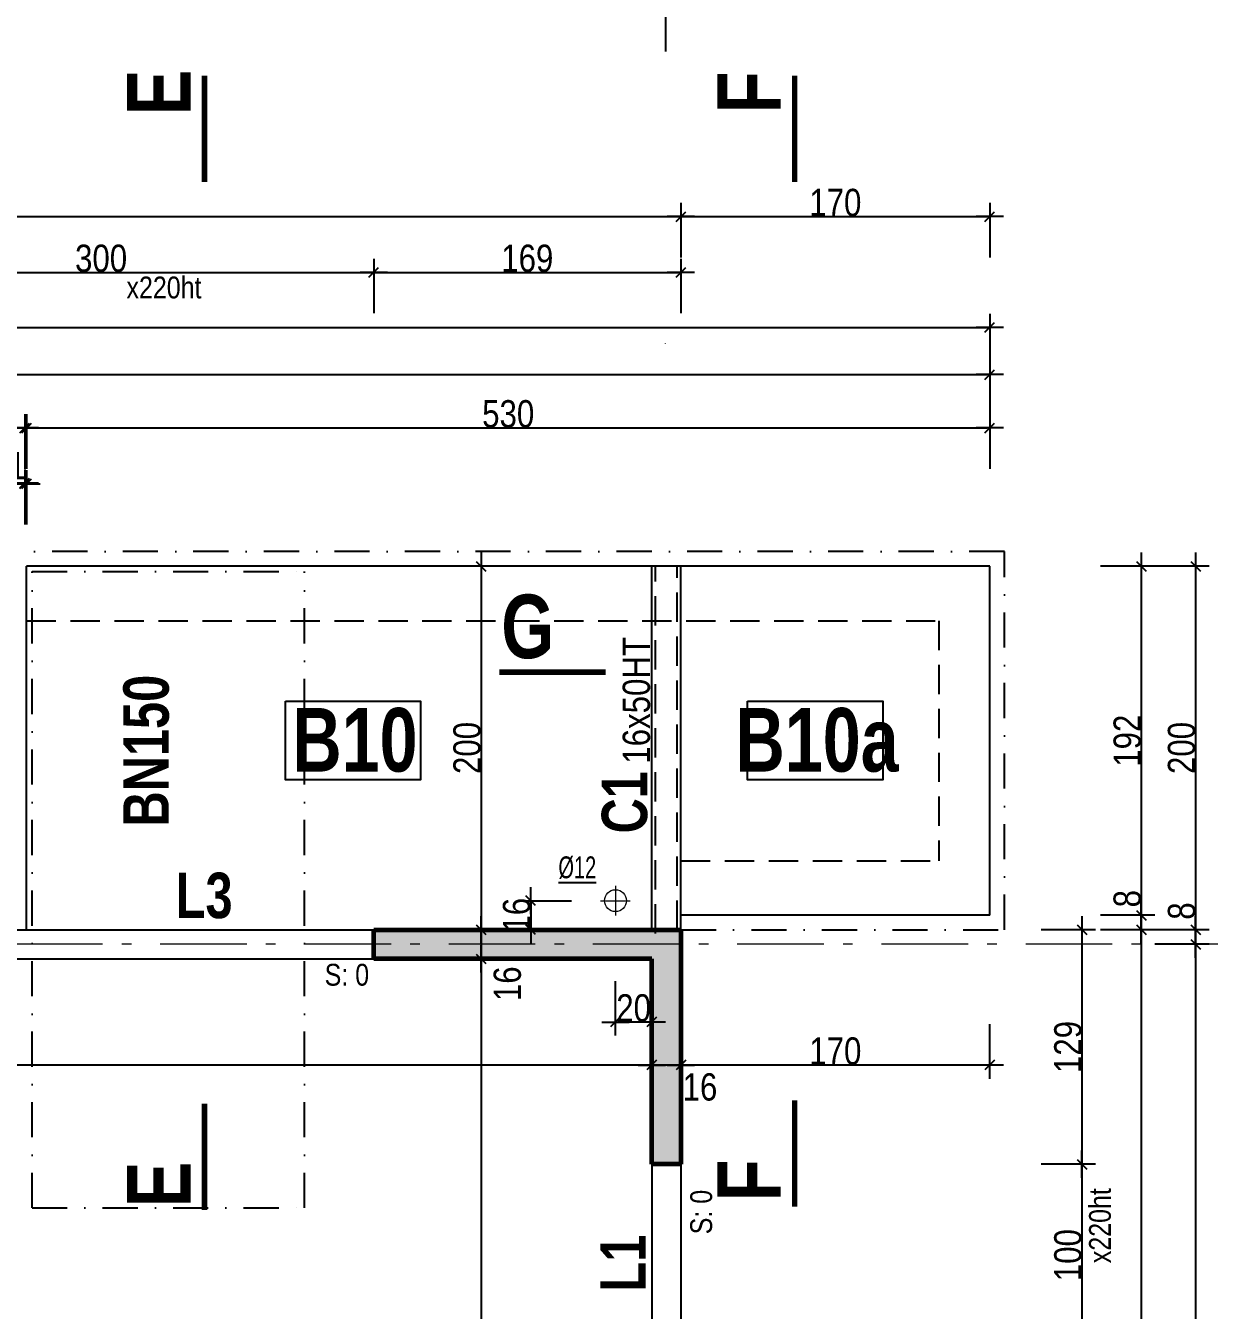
# Model space of a CAD drawing. Header units: centimetres. Extents: x 13865 to 22908, y -23237 to -19037.
# Drawn here: x 21119 to 21770, y -20768 to -20062 of the extents above; entities that cross this region are included whole.
import ezdxf
from ezdxf.enums import TextEntityAlignment as Align

# ---------------------------------------------------------------- set-up
doc = ezdxf.new("R2010")
doc.units = ezdxf.units.CM
doc.header["$LTSCALE"] = 25.4
doc.header["$PDMODE"] = 1
doc.header["$PDSIZE"] = -2
for name, pattern in [('CACHEX2', [19.05, 12.7, -6.35]), ('Style de ligne -6', [1.04164, 0.625, -0.20828, 0.06943, -0.13893]), ('TIRETPTX2', [50.8, 25.4, -12.7, 0, -12.7])]:
    doc.linetypes.add(name, pattern=pattern)
for name, color, linetype in [('01_cote_gen', 4, 'Continuous'), ('01_linteaux', 2, 'Continuous'), ('01_murs_sup', 2, 'CACHEX2'), ('01_poch_murs', 253, 'Continuous'), ('01_poch_poteaux', 250, 'Continuous'), ('01_texte', 230, 'Continuous'), ('AA_COTES', 2, 'Continuous')]:
    doc.layers.add(name, color=color, linetype=linetype)
for name, color, linetype, lineweight in [('01_murs_coup', 5, 'Continuous', 60), ('01_tram_axes', 2, 'TIRETPTX2', 9), ('B Général', 7, 'Continuous', 5)]:
    doc.layers.add(name, color=color, linetype=linetype, lineweight=lineweight)
doc.styles.add('ARIAL NA', font='ARIALN.TTF')
doc.styles.add('impact', font='impact.ttf')
doc.styles.add('STYLE2', font='ARIALN.TTF')
doc.dimstyles.new('JB50', dxfattribs={"dimscale": 0.1, "dimtxt": 150, "dimasz": 15, "dimexe": 0.1, "dimexo": 0.1, "dimgap": 0.09, "dimtad": 1, "dimdec": 1, "dimdsep": 46, "dimtxsty": 'STYLE2', "dimblk1": 'BOND_G', "dimblk2": 'BOND_D', "dimsah": 1, "dimcen": 1.5, "dimdle": 0.01, "dimse1": 1, "dimse2": 1, "dimclrd": 4, "dimclre": 2, "dimclrt": 6, "dimazin": 2, "dimtfac": 2.333333, "dimtdec": 1, "dimtix": 1, "dimtmove": 2, "dimatfit": 3, "dimldrblk": 'BOND_G', "dimfxl": 1, "dimtolj": 1, "dimtzin": 0, "dimarcsym": 0})

# ---------------------------------------------------------------- blocks, each defined once
blk = doc.blocks.new('BOND_G')
at = {"layer": 'AA_COTES', "color": 0}
for p, q in [((0, -5), (0, 15)), ((5, 0), (-5, 0)), ((1.77, 1.77), (-1.77, -1.77))]:
    blk.add_line(p, q, dxfattribs=at)
blk = doc.blocks.new('BOND_D')
at = {"layer": 'AA_COTES', "color": 0}
for p, q in [((0, 5), (0, -15)), ((5, 0), (-5, 0)), ((-1.77, -1.77), (1.77, 1.77))]:
    blk.add_line(p, q, dxfattribs=at)
blk = doc.blocks.new('*D23')
at = {"layer": '01_cote_gen', "color": 4, "lineweight": -2, "ltscale": 200, "transparency": 16777216}
blk.add_line((20060.04, -20166.77), (21478.03, -20166.77), dxfattribs=at)
at = {"layer": 'Defpoints', "color": 0, "ltscale": 200, "transparency": 16777216}
for p in [(21479.53, -20166.77), (20058.54, -20528.39), (21479.53, -20528.39)]:
    blk.add_point(p, dxfattribs=at)
at = {"layer": '01_cote_gen', "color": 4, "lineweight": -2, "ltscale": 200, "transparency": 16777216, "xscale": 1.5, "yscale": 1.5, "zscale": 1.5, "rotation": 180}
blk.add_blockref('BOND_G', (20058.54, -20166.77), dxfattribs=at)
at = {"layer": '01_cote_gen', "color": 4, "lineweight": -2, "ltscale": 200, "transparency": 16777216, "xscale": 1.5, "yscale": 1.5, "zscale": 1.5}
blk.add_blockref('BOND_D', (21479.53, -20166.77), dxfattribs=at)
at = {"layer": '01_cote_gen', "color": 6, "ltscale": 200, "transparency": 16777216, "insert": (20769.03, -20159.23), "char_height": 15, "attachment_point": 5, "style": 'STYLE2'}
blk.add_mtext('\\A1;1421', dxfattribs=at)
blk = doc.blocks.new('*D29')
at = {"layer": '01_cote_gen', "color": 4, "lineweight": -2, "ltscale": 200, "transparency": 16777216}
blk.add_line((21012.03, -20197.47), (21309.03, -20197.47), dxfattribs=at)
at = {"layer": 'Defpoints', "color": 0, "ltscale": 200, "transparency": 16777216}
for p in [(21310.53, -20197.47), (21010.53, -20528.39), (21310.53, -20528.39)]:
    blk.add_point(p, dxfattribs=at)
at = {"layer": '01_cote_gen', "color": 4, "lineweight": -2, "ltscale": 200, "transparency": 16777216, "xscale": 1.5, "yscale": 1.5, "zscale": 1.5, "rotation": 180}
blk.add_blockref('BOND_G', (21010.53, -20197.47), dxfattribs=at)
at = {"layer": '01_cote_gen', "color": 4, "lineweight": -2, "ltscale": 200, "transparency": 16777216, "xscale": 1.5, "yscale": 1.5, "zscale": 1.5}
blk.add_blockref('BOND_D', (21310.53, -20197.47), dxfattribs=at)
at = {"layer": '01_cote_gen', "color": 6, "ltscale": 200, "transparency": 16777216, "insert": (21160.53, -20189.81), "char_height": 15, "attachment_point": 5, "style": 'STYLE2'}
blk.add_mtext('\\A1;300', dxfattribs=at)
blk = doc.blocks.new('*D30')
at = {"layer": '01_cote_gen', "color": 4, "lineweight": -2, "ltscale": 200, "transparency": 16777216}
blk.add_line((21312.03, -20197.47), (21478.03, -20197.47), dxfattribs=at)
at = {"layer": 'Defpoints', "color": 0, "ltscale": 200, "transparency": 16777216}
for p in [(21479.53, -20197.47), (21310.53, -20528.39), (21479.53, -20528.39)]:
    blk.add_point(p, dxfattribs=at)
at = {"layer": '01_cote_gen', "color": 4, "lineweight": -2, "ltscale": 200, "transparency": 16777216, "xscale": 1.5, "yscale": 1.5, "zscale": 1.5, "rotation": 180}
blk.add_blockref('BOND_G', (21310.53, -20197.47), dxfattribs=at)
at = {"layer": '01_cote_gen', "color": 4, "lineweight": -2, "ltscale": 200, "transparency": 16777216, "xscale": 1.5, "yscale": 1.5, "zscale": 1.5}
blk.add_blockref('BOND_D', (21479.53, -20197.47), dxfattribs=at)
at = {"layer": '01_cote_gen', "color": 6, "ltscale": 200, "transparency": 16777216, "insert": (21395.03, -20189.81), "char_height": 15, "attachment_point": 5, "style": 'STYLE2'}
blk.add_mtext('\\A1;169', dxfattribs=at)
blk = doc.blocks.new('*D32')
at = {"layer": '01_cote_gen', "color": 4, "lineweight": -2, "ltscale": 200, "transparency": 16777216}
blk.add_line((21700.2, -20560.6), (21700.2, -20686.6), dxfattribs=at)
at = {"layer": 'Defpoints', "color": 0, "ltscale": 200, "transparency": 16777216}
for p in [(21579.75, -20559.1), (21579.75, -20688.1), (21700.2, -20688.1)]:
    blk.add_point(p, dxfattribs=at)
at = {"layer": '01_cote_gen', "color": 4, "lineweight": -2, "ltscale": 200, "transparency": 16777216, "xscale": 1.5, "yscale": 1.5, "zscale": 1.5}
for name, p, rotation in [('BOND_G', (21700.2, -20559.1), 90), ('BOND_D', (21700.2, -20688.1), 270)]:
    blk.add_blockref(name, p, dxfattribs=dict(at, rotation=rotation))
at = {"layer": '01_cote_gen', "color": 6, "ltscale": 200, "transparency": 16777216, "insert": (21692.53, -20623.6), "char_height": 15, "attachment_point": 5, "rotation": 90, "style": 'STYLE2'}
blk.add_mtext('\\A1;129', dxfattribs=at)
blk = doc.blocks.new('*D33')
at = {"layer": '01_cote_gen', "color": 4, "lineweight": -2, "ltscale": 200, "transparency": 16777216}
blk.add_line((21700.2, -20689.6), (21700.2, -20786.6), dxfattribs=at)
at = {"layer": 'Defpoints', "color": 0, "ltscale": 200, "transparency": 16777216}
for p in [(21579.75, -20688.1), (21579.75, -20788.1), (21700.2, -20788.1)]:
    blk.add_point(p, dxfattribs=at)
at = {"layer": '01_cote_gen', "color": 4, "lineweight": -2, "ltscale": 200, "transparency": 16777216, "xscale": 1.5, "yscale": 1.5, "zscale": 1.5}
for name, p, rotation in [('BOND_G', (21700.2, -20688.1), 90), ('BOND_D', (21700.2, -20788.1), 270)]:
    blk.add_blockref(name, p, dxfattribs=dict(at, rotation=rotation))
at = {"layer": '01_cote_gen', "color": 6, "ltscale": 200, "transparency": 16777216, "insert": (21692.53, -20738.1), "char_height": 15, "attachment_point": 5, "rotation": 90, "style": 'STYLE2'}
blk.add_mtext('\\A1;100', dxfattribs=at)
blk = doc.blocks.new('*D7')
at = {"layer": '01_cote_gen', "color": 4, "lineweight": -2, "ltscale": 200, "transparency": 16777216}
blk.add_line((21732.85, -20560.6), (21732.85, -21941.6), dxfattribs=at)
at = {"layer": 'Defpoints', "color": 0, "ltscale": 200, "transparency": 16777216}
for p in [(21677.7, -20559.1), (21677.7, -21943.1), (21732.85, -21943.1)]:
    blk.add_point(p, dxfattribs=at)
at = {"layer": '01_cote_gen', "color": 4, "lineweight": -2, "ltscale": 200, "transparency": 16777216, "xscale": 1.5, "yscale": 1.5, "zscale": 1.5}
for name, p, rotation in [('BOND_G', (21732.85, -20559.1), 90), ('BOND_D', (21732.85, -21943.1), 270)]:
    blk.add_blockref(name, p, dxfattribs=dict(at, rotation=rotation))
at = {"layer": '01_cote_gen', "color": 6, "ltscale": 200, "transparency": 16777216, "insert": (21725.18, -21251.1), "char_height": 15, "attachment_point": 5, "rotation": 90, "style": 'STYLE2'}
blk.add_mtext('\\A1;1384', dxfattribs=at)
blk = doc.blocks.new('*D79')
at = {"layer": '01_cote_gen', "color": 4, "lineweight": -2, "transparency": 16777216}
blk.add_line((21762.75, -20560.6), (21762.75, -20565.6), dxfattribs=at)
at = {"layer": 'Defpoints', "color": 0, "transparency": 16777216}
for p in [(21734.02, -20559.1), (21745.82, -20567.1), (21762.75, -20567.1)]:
    blk.add_point(p, dxfattribs=at)
at = {"layer": '01_cote_gen', "color": 4, "lineweight": -2, "transparency": 16777216, "xscale": 1.5, "yscale": 1.5, "zscale": 1.5}
for name, p, rotation in [('BOND_G', (21762.75, -20559.1), 90), ('BOND_D', (21762.75, -20567.1), 270)]:
    blk.add_blockref(name, p, dxfattribs=dict(at, rotation=rotation))
at = {"layer": '01_cote_gen', "color": 6, "transparency": 16777216, "insert": (21755.08, -20548.8), "char_height": 15, "attachment_point": 5, "rotation": 90, "style": 'STYLE2'}
blk.add_mtext('\\A1;8', dxfattribs=at)
blk = doc.blocks.new('*D80')
at = {"layer": '01_cote_gen', "color": 4, "lineweight": -2, "transparency": 16777216}
blk.add_line((21762.75, -20568.6), (21762.75, -21175.6), dxfattribs=at)
at = {"layer": 'Defpoints', "color": 0, "transparency": 16777216}
for p in [(21783.64, -20567.1), (21762.75, -21177.1), (21783.64, -21177.1)]:
    blk.add_point(p, dxfattribs=at)
at = {"layer": '01_cote_gen', "color": 4, "lineweight": -2, "transparency": 16777216, "xscale": 1.5, "yscale": 1.5, "zscale": 1.5}
for name, p, rotation in [('BOND_G', (21762.75, -20567.1), 90), ('BOND_D', (21762.75, -21177.1), 270)]:
    blk.add_blockref(name, p, dxfattribs=dict(at, rotation=rotation))
at = {"layer": '01_cote_gen', "color": 6, "transparency": 16777216, "insert": (21755.08, -20872.1), "char_height": 15, "attachment_point": 5, "rotation": 90, "style": 'STYLE2'}
blk.add_mtext('\\A1;610', dxfattribs=at)
blk = doc.blocks.new('*D99')
at = {"layer": '01_cote_gen', "color": 4, "lineweight": -2, "transparency": 16777216}
blk.add_line((19364.03, -20227.75), (21648.02, -20227.75), dxfattribs=at)
at = {"layer": 'Defpoints', "color": 0, "transparency": 16777216}
for p in [(21649.52, -20227.75), (19362.53, -20235.25), (21649.52, -20328.39)]:
    blk.add_point(p, dxfattribs=at)
at = {"layer": '01_cote_gen', "color": 4, "lineweight": -2, "transparency": 16777216, "xscale": 1.5, "yscale": 1.5, "zscale": 1.5, "rotation": 180}
blk.add_blockref('BOND_G', (19362.53, -20227.75), dxfattribs=at)
at = {"layer": '01_cote_gen', "color": 4, "lineweight": -2, "transparency": 16777216, "xscale": 1.5, "yscale": 1.5, "zscale": 1.5}
blk.add_blockref('BOND_D', (21649.52, -20227.75), dxfattribs=at)
at = {"layer": '01_cote_gen', "color": 6, "transparency": 16777216, "insert": (20506.03, -20220.08), "char_height": 15, "attachment_point": 5, "style": 'STYLE2'}
blk.add_mtext('\\A1;2287', dxfattribs=at)
blk = doc.blocks.new('*D105')
at = {"layer": '01_cote_gen', "color": 4, "lineweight": -2, "transparency": 16777216}
blk.add_line((21462.03, -20633.58), (20656.01, -20633.58), dxfattribs=at)
at = {"layer": 'Defpoints', "color": 0, "transparency": 16777216}
for p in [(20654.51, -20594.5), (21463.53, -20610.87), (20654.51, -20633.58)]:
    blk.add_point(p, dxfattribs=at)
at = {"layer": '01_cote_gen', "color": 4, "lineweight": -2, "transparency": 16777216, "xscale": 1.5, "yscale": 1.5, "zscale": 1.5, "rotation": 180}
blk.add_blockref('BOND_D', (20654.51, -20633.58), dxfattribs=at)
at = {"layer": '01_cote_gen', "color": 4, "lineweight": -2, "transparency": 16777216, "xscale": 1.5, "yscale": 1.5, "zscale": 1.5}
blk.add_blockref('BOND_G', (21463.53, -20633.58), dxfattribs=at)
at = {"layer": '01_cote_gen', "color": 6, "transparency": 16777216, "insert": (21059.02, -20625.91), "char_height": 15, "attachment_point": 5, "style": 'STYLE2'}
blk.add_mtext('\\A1;809', dxfattribs=at)
blk = doc.blocks.new('*D106')
at = {"layer": '01_cote_gen', "color": 4, "lineweight": -2, "transparency": 16777216}
blk.add_line((21648.02, -20633.58), (21481.03, -20633.58), dxfattribs=at)
at = {"layer": 'Defpoints', "color": 0, "transparency": 16777216}
for p in [(21649.52, -20525.42), (21479.53, -20612.68), (21479.53, -20633.58)]:
    blk.add_point(p, dxfattribs=at)
at = {"layer": '01_cote_gen', "color": 4, "lineweight": -2, "transparency": 16777216, "xscale": 1.5, "yscale": 1.5, "zscale": 1.5, "rotation": 180}
blk.add_blockref('BOND_D', (21479.53, -20633.58), dxfattribs=at)
at = {"layer": '01_cote_gen', "color": 4, "lineweight": -2, "transparency": 16777216, "xscale": 1.5, "yscale": 1.5, "zscale": 1.5}
blk.add_blockref('BOND_G', (21649.52, -20633.58), dxfattribs=at)
at = {"layer": '01_cote_gen', "color": 6, "transparency": 16777216, "insert": (21564.53, -20625.91), "char_height": 15, "attachment_point": 5, "style": 'STYLE2'}
blk.add_mtext('\\A1;170', dxfattribs=at)
blk = doc.blocks.new('*D107')
at = {"layer": '01_cote_gen', "color": 4, "lineweight": -2, "transparency": 16777216}
blk.add_line((21478.03, -20633.58), (21465.03, -20633.58), dxfattribs=at)
at = {"layer": 'Defpoints', "color": 0, "transparency": 16777216}
for p in [(21463.53, -20584.5), (21479.53, -20584.5), (21463.53, -20633.58)]:
    blk.add_point(p, dxfattribs=at)
at = {"layer": '01_cote_gen', "color": 4, "lineweight": -2, "transparency": 16777216, "xscale": 1.5, "yscale": 1.5, "zscale": 1.5, "rotation": 180}
blk.add_blockref('BOND_D', (21463.53, -20633.58), dxfattribs=at)
at = {"layer": '01_cote_gen', "color": 4, "lineweight": -2, "transparency": 16777216, "xscale": 1.5, "yscale": 1.5, "zscale": 1.5}
blk.add_blockref('BOND_G', (21479.53, -20633.58), dxfattribs=at)
at = {"layer": '01_cote_gen', "color": 6, "transparency": 16777216, "insert": (21490.03, -20645.67), "char_height": 15, "attachment_point": 5, "style": 'STYLE2'}
blk.add_mtext('\\A1;16', dxfattribs=at)
blk = doc.blocks.new('*D127')
at = {"layer": '01_cote_gen', "color": 4, "lineweight": -2, "transparency": 16777216}
blk.add_line((21369.6, -20560.6), (21369.6, -20573.6), dxfattribs=at)
at = {"layer": 'Defpoints', "color": 0, "transparency": 16777216}
for p in [(21379.78, -20559.1), (21369.6, -20575.1), (21379.78, -20575.1)]:
    blk.add_point(p, dxfattribs=at)
at = {"layer": '01_cote_gen', "color": 4, "lineweight": -2, "transparency": 16777216, "xscale": 1.5, "yscale": 1.5, "zscale": 1.5}
for name, p, rotation in [('BOND_G', (21369.6, -20559.1), 90), ('BOND_D', (21369.6, -20575.1), 270)]:
    blk.add_blockref(name, p, dxfattribs=dict(at, rotation=rotation))
at = {"layer": '01_cote_gen', "color": 6, "transparency": 16777216, "insert": (21384.12, -20588.81), "char_height": 15, "attachment_point": 5, "rotation": 90, "style": 'STYLE2'}
blk.add_mtext('\\A1;16', dxfattribs=at)
blk = doc.blocks.new('*D128')
at = {"layer": '01_cote_gen', "color": 4, "lineweight": -2, "transparency": 16777216}
blk.add_line((21369.6, -20576.6), (21369.6, -21240.6), dxfattribs=at)
at = {"layer": 'Defpoints', "color": 0, "transparency": 16777216}
for p in [(21341.58, -20575.1), (21341.58, -21242.1), (21369.6, -21242.1)]:
    blk.add_point(p, dxfattribs=at)
at = {"layer": '01_cote_gen', "color": 4, "lineweight": -2, "transparency": 16777216, "xscale": 1.5, "yscale": 1.5, "zscale": 1.5}
for name, p, rotation in [('BOND_G', (21369.6, -20575.1), 90), ('BOND_D', (21369.6, -21242.1), 270)]:
    blk.add_blockref(name, p, dxfattribs=dict(at, rotation=rotation))
at = {"layer": '01_cote_gen', "color": 6, "transparency": 16777216, "insert": (21361.94, -20908.6), "char_height": 15, "attachment_point": 5, "rotation": 90, "style": 'STYLE2'}
blk.add_mtext('\\A1;667', dxfattribs=at)
blk = doc.blocks.new('*D133')
at = {"layer": '01_cote_gen', "color": 4, "lineweight": -2, "transparency": 16777216}
blk.add_line((21369.6, -20360.6), (21369.6, -20557.6), dxfattribs=at)
at = {"layer": 'Defpoints', "color": 0, "transparency": 16777216}
for p in [(21377.69, -20359.1), (21369.6, -20559.1), (21400.71, -20559.1)]:
    blk.add_point(p, dxfattribs=at)
at = {"layer": '01_cote_gen', "color": 4, "lineweight": -2, "transparency": 16777216, "xscale": 1.5, "yscale": 1.5, "zscale": 1.5}
for name, p, rotation in [('BOND_G', (21369.6, -20359.1), 90), ('BOND_D', (21369.6, -20559.1), 270)]:
    blk.add_blockref(name, p, dxfattribs=dict(at, rotation=rotation))
at = {"layer": '01_cote_gen', "color": 6, "transparency": 16777216, "insert": (21361.94, -20459.1), "char_height": 15, "attachment_point": 5, "rotation": 90, "style": 'STYLE2'}
blk.add_mtext('\\A1;200', dxfattribs=at)
blk = doc.blocks.new('*D256')
at = {"layer": '01_cote_gen', "color": 4, "lineweight": -2, "transparency": 16777216}
blk.add_line((20060.03, -20253.71), (21648.02, -20253.71), dxfattribs=at)
at = {"layer": 'Defpoints', "color": 0, "transparency": 16777216}
for p in [(21649.52, -20253.71), (20058.53, -20320.39), (21649.52, -20328.39)]:
    blk.add_point(p, dxfattribs=at)
at = {"layer": '01_cote_gen', "color": 4, "lineweight": -2, "transparency": 16777216, "xscale": 1.5, "yscale": 1.5, "zscale": 1.5, "rotation": 180}
blk.add_blockref('BOND_G', (20058.53, -20253.71), dxfattribs=at)
at = {"layer": '01_cote_gen', "color": 4, "lineweight": -2, "transparency": 16777216, "xscale": 1.5, "yscale": 1.5, "zscale": 1.5}
blk.add_blockref('BOND_D', (21649.52, -20253.71), dxfattribs=at)
at = {"layer": '01_cote_gen', "color": 6, "transparency": 16777216, "insert": (20854.03, -20246.05), "char_height": 15, "attachment_point": 5, "style": 'STYLE2'}
blk.add_mtext('\\A1;1591', dxfattribs=at)
blk = doc.blocks.new('*D257')
at = {"layer": '01_cote_gen', "color": 4, "lineweight": -2, "transparency": 16777216}
blk.add_line((21481.03, -20166.77), (21648.02, -20166.77), dxfattribs=at)
at = {"layer": 'Defpoints', "color": 0, "transparency": 16777216}
for p in [(21649.52, -20166.77), (21479.53, -20189.27), (21649.52, -20220.25)]:
    blk.add_point(p, dxfattribs=at)
at = {"layer": '01_cote_gen', "color": 4, "lineweight": -2, "transparency": 16777216, "xscale": 1.5, "yscale": 1.5, "zscale": 1.5, "rotation": 180}
blk.add_blockref('BOND_G', (21479.53, -20166.77), dxfattribs=at)
at = {"layer": '01_cote_gen', "color": 4, "lineweight": -2, "transparency": 16777216, "xscale": 1.5, "yscale": 1.5, "zscale": 1.5}
blk.add_blockref('BOND_D', (21649.52, -20166.77), dxfattribs=at)
at = {"layer": '01_cote_gen', "color": 6, "transparency": 16777216, "insert": (21564.53, -20159.1), "char_height": 15, "attachment_point": 5, "style": 'STYLE2'}
blk.add_mtext('\\A1;170', dxfattribs=at)
blk = doc.blocks.new('*D261')
at = {"layer": '01_cote_gen', "color": 4, "lineweight": -2, "transparency": 16777216}
blk.add_line((20591.03, -20283.02), (21117.03, -20283.02), dxfattribs=at)
at = {"layer": 'Defpoints', "color": 0, "transparency": 16777216}
for p in [(21118.53, -20283.02), (20589.53, -20290.52), (21118.53, -20328.39)]:
    blk.add_point(p, dxfattribs=at)
at = {"layer": '01_cote_gen', "color": 4, "lineweight": -2, "transparency": 16777216, "xscale": 1.5, "yscale": 1.5, "zscale": 1.5, "rotation": 180}
blk.add_blockref('BOND_G', (20589.53, -20283.02), dxfattribs=at)
at = {"layer": '01_cote_gen', "color": 4, "lineweight": -2, "transparency": 16777216, "xscale": 1.5, "yscale": 1.5, "zscale": 1.5}
blk.add_blockref('BOND_D', (21118.53, -20283.02), dxfattribs=at)
at = {"layer": '01_cote_gen', "color": 6, "transparency": 16777216, "insert": (20854.03, -20275.35), "char_height": 15, "attachment_point": 5, "style": 'STYLE2'}
blk.add_mtext('\\A1;529', dxfattribs=at)
blk = doc.blocks.new('*D262')
at = {"layer": '01_cote_gen', "color": 4, "lineweight": -2, "transparency": 16777216}
for p, q in [((21117.03, -20313.72), (21115.53, -20313.72)), ((21119.53, -20313.72), (21118.53, -20313.72)), ((21121.03, -20313.72), (21122.53, -20313.72))]:
    blk.add_line(p, q, dxfattribs=at)
at = {"layer": 'Defpoints', "color": 0, "transparency": 16777216}
for p in [(21118.53, -20313.72), (21118.53, -20359.1), (21119.53, -20359.1)]:
    blk.add_point(p, dxfattribs=at)
at = {"layer": '01_cote_gen', "color": 4, "lineweight": -2, "transparency": 16777216, "xscale": 1.5, "yscale": 1.5, "zscale": 1.5}
blk.add_blockref('BOND_D', (21118.53, -20313.72), dxfattribs=at)
at = {"layer": '01_cote_gen', "color": 4, "lineweight": -2, "transparency": 16777216, "xscale": 1.5, "yscale": 1.5, "zscale": 1.5, "rotation": 180}
blk.add_blockref('BOND_G', (21119.53, -20313.72), dxfattribs=at)
at = {"layer": '01_cote_gen', "color": 6, "transparency": 16777216, "insert": (21114.25, -20303.83), "char_height": 15, "attachment_point": 5, "style": 'STYLE2'}
blk.add_mtext('\\A1;1', dxfattribs=at)
blk = doc.blocks.new('*D263')
at = {"layer": '01_cote_gen', "color": 4, "lineweight": -2, "transparency": 16777216}
blk.add_line((21121.03, -20283.02), (21648.02, -20283.02), dxfattribs=at)
at = {"layer": 'Defpoints', "color": 0, "transparency": 16777216}
for p in [(21649.52, -20283.02), (21119.53, -20290.52), (21649.52, -20328.39)]:
    blk.add_point(p, dxfattribs=at)
at = {"layer": '01_cote_gen', "color": 4, "lineweight": -2, "transparency": 16777216, "xscale": 1.5, "yscale": 1.5, "zscale": 1.5, "rotation": 180}
blk.add_blockref('BOND_G', (21119.53, -20283.02), dxfattribs=at)
at = {"layer": '01_cote_gen', "color": 4, "lineweight": -2, "transparency": 16777216, "xscale": 1.5, "yscale": 1.5, "zscale": 1.5}
blk.add_blockref('BOND_D', (21649.52, -20283.02), dxfattribs=at)
at = {"layer": '01_cote_gen', "color": 6, "transparency": 16777216, "insert": (21384.53, -20275.35), "char_height": 15, "attachment_point": 5, "style": 'STYLE2'}
blk.add_mtext('\\A1;530', dxfattribs=at)
blk = doc.blocks.new('*D387')
at = {"layer": '01_cote_gen', "color": 4, "lineweight": -2, "transparency": 16777216}
blk.add_line((21762.75, -20360.6), (21762.75, -20557.6), dxfattribs=at)
at = {"layer": 'Defpoints', "color": 0, "transparency": 16777216}
for p in [(21649.52, -20359.1), (21762.75, -20559.1), (21770.25, -20559.1)]:
    blk.add_point(p, dxfattribs=at)
at = {"layer": '01_cote_gen', "color": 4, "lineweight": -2, "transparency": 16777216, "xscale": 1.5, "yscale": 1.5, "zscale": 1.5}
for name, p, rotation in [('BOND_G', (21762.75, -20359.1), 90), ('BOND_D', (21762.75, -20559.1), 270)]:
    blk.add_blockref(name, p, dxfattribs=dict(at, rotation=rotation))
at = {"layer": '01_cote_gen', "color": 6, "transparency": 16777216, "insert": (21755.08, -20459.1), "char_height": 15, "attachment_point": 5, "rotation": 90, "style": 'STYLE2'}
blk.add_mtext('\\A1;200', dxfattribs=at)
blk = doc.blocks.new('*D388')
at = {"layer": '01_cote_gen', "color": 4, "lineweight": -2, "transparency": 16777216}
blk.add_line((21732.85, -20360.6), (21732.85, -20549.6), dxfattribs=at)
at = {"layer": 'Defpoints', "color": 0, "transparency": 16777216}
for p in [(21624.43, -20359.1), (21624.43, -20551.1), (21732.85, -20551.1)]:
    blk.add_point(p, dxfattribs=at)
at = {"layer": '01_cote_gen', "color": 4, "lineweight": -2, "transparency": 16777216, "xscale": 1.5, "yscale": 1.5, "zscale": 1.5}
for name, p, rotation in [('BOND_G', (21732.85, -20359.1), 90), ('BOND_D', (21732.85, -20551.1), 270)]:
    blk.add_blockref(name, p, dxfattribs=dict(at, rotation=rotation))
at = {"layer": '01_cote_gen', "color": 6, "transparency": 16777216, "insert": (21725.18, -20455.1), "char_height": 15, "attachment_point": 5, "rotation": 90, "style": 'STYLE2'}
blk.add_mtext('\\A1;192', dxfattribs=at)
blk = doc.blocks.new('*D389')
at = {"layer": '01_cote_gen', "color": 4, "lineweight": -2, "transparency": 16777216}
blk.add_line((21732.85, -20552.6), (21732.85, -20557.6), dxfattribs=at)
at = {"layer": 'Defpoints', "color": 0, "transparency": 16777216}
for p in [(21718, -20551.1), (21718, -20559.1), (21732.85, -20559.1)]:
    blk.add_point(p, dxfattribs=at)
at = {"layer": '01_cote_gen', "color": 4, "lineweight": -2, "transparency": 16777216, "xscale": 1.5, "yscale": 1.5, "zscale": 1.5}
for name, p, rotation in [('BOND_G', (21732.85, -20551.1), 90), ('BOND_D', (21732.85, -20559.1), 270)]:
    blk.add_blockref(name, p, dxfattribs=dict(at, rotation=rotation))
at = {"layer": '01_cote_gen', "color": 6, "transparency": 16777216, "insert": (21725.18, -20542.02), "char_height": 15, "attachment_point": 5, "rotation": 90, "style": 'STYLE2'}
blk.add_mtext('\\A1;8', dxfattribs=at)
blk = doc.blocks.new('*D405')
at = {"layer": '01_cote_gen', "color": 4, "lineweight": -2, "transparency": 16777216}
blk.add_line((20963.03, -20313.34), (21117.03, -20313.34), dxfattribs=at)
at = {"layer": 'Defpoints', "color": 0, "transparency": 16777216}
for p in [(21118.53, -20313.34), (21118.53, -20326.13), (20961.53, -20335.84)]:
    blk.add_point(p, dxfattribs=at)
at = {"layer": '01_cote_gen', "color": 4, "lineweight": -2, "transparency": 16777216, "xscale": 1.5, "yscale": 1.5, "zscale": 1.5, "rotation": 180}
blk.add_blockref('BOND_G', (20961.53, -20313.34), dxfattribs=at)
at = {"layer": '01_cote_gen', "color": 4, "lineweight": -2, "transparency": 16777216, "xscale": 1.5, "yscale": 1.5, "zscale": 1.5}
blk.add_blockref('BOND_D', (21118.53, -20313.34), dxfattribs=at)
at = {"layer": '01_cote_gen', "color": 6, "transparency": 16777216, "insert": (21040.03, -20305.68), "char_height": 15, "attachment_point": 5, "style": 'STYLE2'}
blk.add_mtext('\\A1;157', dxfattribs=at)
blk = doc.blocks.new('*D750')
at = {"layer": '01_cote_gen', "color": 4, "lineweight": -2, "transparency": 16777216}
blk.add_line((21462.03, -20609.85), (21445.03, -20609.85), dxfattribs=at)
at = {"layer": 'Defpoints', "color": 0, "transparency": 16777216}
for p in [(21443.53, -20551.25), (21463.53, -20575.1), (21443.53, -20609.85)]:
    blk.add_point(p, dxfattribs=at)
at = {"layer": '01_cote_gen', "color": 4, "lineweight": -2, "transparency": 16777216, "xscale": 1.5, "yscale": 1.5, "zscale": 1.5, "rotation": 180}
blk.add_blockref('BOND_D', (21443.53, -20609.85), dxfattribs=at)
at = {"layer": '01_cote_gen', "color": 4, "lineweight": -2, "transparency": 16777216, "xscale": 1.5, "yscale": 1.5, "zscale": 1.5}
blk.add_blockref('BOND_G', (21463.53, -20609.85), dxfattribs=at)
at = {"layer": '01_cote_gen', "color": 6, "transparency": 16777216, "insert": (21453.53, -20602.18), "char_height": 15, "attachment_point": 5, "style": 'STYLE2'}
blk.add_mtext('\\A1;20', dxfattribs=at)
blk = doc.blocks.new('*D751')
at = {"layer": '01_cote_gen', "color": 4, "lineweight": -2, "transparency": 16777216}
for p, q in [((21396.9, -20541.6), (21396.9, -20540.1)), ((21396.9, -20543.1), (21396.9, -20559.1)), ((21396.9, -20560.6), (21396.9, -20562.1))]:
    blk.add_line(p, q, dxfattribs=at)
at = {"layer": 'Defpoints', "color": 0, "transparency": 16777216}
for p in [(21435.38, -20543.1), (21396.9, -20559.1), (21435.38, -20559.1)]:
    blk.add_point(p, dxfattribs=at)
at = {"layer": '01_cote_gen', "color": 4, "lineweight": -2, "transparency": 16777216, "xscale": 1.5, "yscale": 1.5, "zscale": 1.5}
for name, p, rotation in [('BOND_G', (21396.9, -20543.1), 270), ('BOND_D', (21396.9, -20559.1), 90)]:
    blk.add_blockref(name, p, dxfattribs=dict(at, rotation=rotation))
at = {"layer": '01_cote_gen', "color": 6, "transparency": 16777216, "insert": (21389.23, -20551.1), "char_height": 15, "attachment_point": 5, "rotation": 90, "style": 'STYLE2'}
blk.add_mtext('\\A1;16', dxfattribs=at)
blk = doc.blocks.new('*D813')
at = {"layer": '01_cote_gen', "color": 4, "lineweight": -2, "transparency": 16777216}
blk.add_line((20926.55, -20053.44), (21469.55, -20053.44), dxfattribs=at)
at = {"layer": 'Defpoints', "color": 0, "transparency": 16777216}
for p in [(21471.05, -20053.44), (20925.05, -20075.94), (21471.05, -20082.66)]:
    blk.add_point(p, dxfattribs=at)
at = {"layer": '01_cote_gen', "color": 4, "lineweight": -2, "transparency": 16777216, "xscale": 1.5, "yscale": 1.5, "zscale": 1.5, "rotation": 180}
blk.add_blockref('BOND_G', (20925.05, -20053.44), dxfattribs=at)
at = {"layer": '01_cote_gen', "color": 4, "lineweight": -2, "transparency": 16777216, "xscale": 1.5, "yscale": 1.5, "zscale": 1.5}
blk.add_blockref('BOND_D', (21471.05, -20053.44), dxfattribs=at)
at = {"layer": '01_cote_gen', "color": 6, "transparency": 16777216, "insert": (21198.05, -20045.78), "char_height": 15, "attachment_point": 5, "style": 'STYLE2'}
blk.add_mtext('\\A1;546', dxfattribs=at)

msp = doc.modelspace()

# ---------------------------------------------------------------- hatches: boundary and pattern name
at = {"layer": '01_murs_sup'}
h = msp.add_hatch(dxfattribs=at)
h.set_pattern_fill('DASH', color=256, scale=2.5, angle=135)
h.set_pattern_definition([(135, (-19639.6114, -6382.543), (-11.2253202, 9e-16), [7.9375, -7.9375])])
h.paths.add_polyline_path([(20056.53, -20559.1), (19910.53, -20559.1), (19910.53, -20575.1), (20040.53, -20575.1), (20040.53, -21168.1), (19511.53, -21168.1), (19511.53, -21186.1), (20056.53, -21186.1)])
h.paths.add_polyline_path([(20190.53, -20559.1), (20058.53, -20559.1), (20058.53, -21186.1), (20438.53, -21186.1), (20438.53, -21168.1), (20074.53, -21168.1), (20074.53, -20575.1), (20190.53, -20575.1)])
h.paths.add_polyline_path([(20560.53, -20559.1), (20290.53, -20559.1), (20290.53, -20575.1), (20560.53, -20575.1)])
h.paths.add_polyline_path([(20849.54, -20559.1), (20660.53, -20559.1), (20660.53, -20575.1), (20849.54, -20575.1)])
h.paths.add_polyline_path([(21110.53, -20559.1), (20949.54, -20559.1), (20949.54, -20575.1), (21110.53, -20575.1)])
h.paths.add_polyline_path([(21479.53, -20559.1), (21310.53, -20559.1), (21310.53, -20575.1), (21463.53, -20575.1), (21463.53, -20688.1), (21479.53, -20688.1)])
at = {"layer": '01_poch_murs'}
h = msp.add_hatch(color=256, dxfattribs=at)
h.dxf.hatch_style = 1
h.paths.add_polyline_path([(19810.54, -20559.1), (19631.54, -20559.1), (19631.54, -20575.1), (19810.54, -20575.1)], flags=17)
h.paths.add_polyline_path([(20056.53, -20559.1), (19910.53, -20559.1), (19910.53, -20575.1), (20040.53, -20575.1), (20040.53, -21168.1), (19384.54, -21168.1), (19384.54, -21186.05), (20056.53, -21186.1)])
h.paths.add_polyline_path([(20190.53, -20559.1), (20058.53, -20559.1), (20058.53, -21186.1), (20322.58, -21186.05), (20322.58, -21168.1), (20074.53, -21168.1), (20074.53, -20575.1), (20190.53, -20575.1)])
h.paths.add_polyline_path([(20750.54, -20559.1), (20490.54, -20559.1), (20490.54, -20575.1), (20636.54, -20575.1), (20636.54, -21168.1), (20424.58, -21168.1), (20424.58, -21186.1), (20970.53, -21186.1), (20970.53, -21168.1), (20654.58, -21168.1), (20654.5, -20575.1), (20750.54, -20575.1)])
h.paths.add_polyline_path([(21010.53, -20559.1), (20850.54, -20559.1), (20850.54, -20575.1), (21010.53, -20575.1)])
h.paths.add_polyline_path([(21479.53, -20559.1), (21310.53, -20559.1), (21310.53, -20575.1), (21463.53, -20575.1), (21463.53, -20688.1), (21479.53, -20688.1)])
h.paths.add_polyline_path([(21479.53, -20788.1), (21463.53, -20788.1), (21463.53, -21242.1), (21154.53, -21242.1), (21154.53, -21260.1), (21463.53, -21260.1), (21463.53, -21714.11), (21479.53, -21714.11)])
h.paths.add_polyline_path([(19691.56, -21316.15), (19242.64, -21316.15), (19242.64, -21334.1), (19460.54, -21334.1), (19460.54, -21927.1), (19357.54, -21927.1), (19357.54, -21943.1), (19637.54, -21943.1), (19637.54, -21927.1), (19478.54, -21927.1), (19478.54, -21334.1), (19691.56, -21334.05)])
h.paths.add_polyline_path([(20056.53, -21316.1), (19793.56, -21316.1), (19793.56, -21334.05), (20040.53, -21334.1), (20040.53, -21927.1), (19937.54, -21927.1), (19937.54, -21943.1), (20056.53, -21943.1)])
h.paths.add_polyline_path([(20322.53, -21316.1), (20058.53, -21316.1), (20058.53, -21943.1), (20187.53, -21943.1), (20187.53, -21927.1), (20074.53, -21927.1), (20074.53, -21334.1), (20322.53, -21334.1)])
h.paths.add_polyline_path([(20970.53, -21316.1), (20424.53, -21316.15), (20424.53, -21334.05), (20636.53, -21334.1), (20636.53, -21927.1), (20487.53, -21927.1), (20487.53, -21943.1), (20783.53, -21943.1), (20783.53, -21927.1), (20654.53, -21927.1), (20654.53, -21333.97), (20970.53, -21333.97)])
h.paths.add_polyline_path([(21237.53, -21927.1), (21083.53, -21927.1), (21083.53, -21943.1), (21237.53, -21943.1)])
h.paths.add_polyline_path([(21479.53, -21814.11), (21463.53, -21814.11), (21463.53, -21927.1), (21337.53, -21927.1), (21337.53, -21943.1), (21479.53, -21943.1)])
at = {"layer": '01_poch_poteaux'}
h = msp.add_hatch(color=256, dxfattribs=at)
h.dxf.hatch_style = 1
h.paths.add_polyline_path([(20970.53, -21168.1), (20654.58, -21168.1), (20636.54, -21168.1), (20636.54, -21168.1), (20540.53, -21168.1), (20540.53, -21177.1), (20970.53, -21177.1)])
h.paths.add_polyline_path([(20970.53, -21177.1), (20540.53, -21177.1), (20540.53, -21186.1), (20970.53, -21186.1)])
h.paths.add_polyline_path([(21021.53, -21168.1), (20970.53, -21168.1), (20970.53, -21177.1), (21021.53, -21177.1)])
h.paths.add_polyline_path([(21021.53, -21177.1), (20970.53, -21177.1), (20970.53, -21186.1), (21021.53, -21186.1)])
h.paths.add_polyline_path([(20820.04, -21143.54), (20856.21, -21143.54), (20856.21, -21112.31), (20820.04, -21112.31)], flags=9)
h.paths.add_polyline_path([(20886.55, -21064.82), (20922.72, -21064.82), (20922.72, -21033.59), (20886.55, -21033.59)], flags=9)
h.paths.add_polyline_path([(21291, -21064.82), (21327.17, -21064.82), (21327.17, -21033.59), (21291, -21033.59)], flags=9)
h.paths.add_polyline_path([(21399.65, -20602.63), (21399.65, -20576.02), (21368.42, -20576.02), (21368.42, -20602.63)], flags=9)
h.paths.add_polyline_path([(21377.47, -20926.58), (21377.47, -20890.41), (21346.24, -20890.41), (21346.24, -20926.58)], flags=9)
h.paths.add_polyline_path([(20736.63, -21035.82), (20736.63, -21009.2), (20705.4, -21009.2), (20705.4, -21035.82)], flags=9)
h.paths.add_polyline_path([(20736.63, -21136.18), (20736.63, -21085.67), (20705.4, -21085.67), (20705.4, -21136.18)], flags=9)
h.paths.add_polyline_path([(20648.56, -20969.31), (20665.62, -20969.31), (20665.62, -20938.09), (20648.56, -20938.09)], flags=9)
h.paths.add_polyline_path([(20663.8, -20969.28), (20690.42, -20969.28), (20690.42, -20938.05), (20663.8, -20938.05)], flags=9)
h.paths.add_polyline_path([(21440.41, -20617.72), (21467.03, -20617.72), (21467.03, -20586.49), (21440.41, -20586.49)], flags=9)
h.paths.add_polyline_path([(21467.29, -20760.73), (21467.29, -20724.16), (21429.79, -20724.16), (21429.79, -20760.73)], flags=9)
h.paths.add_polyline_path([(20990.5, -21172.16), (21020.62, -21172.16), (21020.62, -21134.64), (20990.5, -21134.64)], flags=9)
h.paths.add_polyline_path([(20818.2, -20593.12), (20864.83, -20593.12), (20864.83, -20574.74), (20818.2, -20574.74)], flags=9)
h.paths.add_polyline_path([(21280.43, -20593.16), (21311.1, -20593.16), (21311.1, -20574.53), (21280.43, -20574.53)], flags=9)
h.paths.add_polyline_path([(20747.6, -20604.18), (20773, -20604.18), (20773, -20581.18), (20747.6, -20581.18)], flags=9)
h.paths.add_polyline_path([(20763.06, -20632.44), (20794.25, -20632.44), (20794.25, -20614.06), (20763.06, -20614.06)], flags=9)
h.paths.add_polyline_path([(20748.2, -20615.47), (20781.57, -20615.47), (20781.57, -20596.09), (20748.2, -20596.09)], flags=9)
h.paths.add_polyline_path([(20749.06, -20632.24), (20767.91, -20632.24), (20767.91, -20614.24), (20749.06, -20614.24)], flags=9)
h = msp.add_hatch(color=256, dxfattribs=at)
h.dxf.hatch_style = 1
h.paths.add_polyline_path([(20970.55, -21316.11), (20654.6, -21316.11), (20636.55, -21316.11), (20636.55, -21316.11), (20540.55, -21316.11), (20540.55, -21325.11), (20970.55, -21325.11)])
h.paths.add_polyline_path([(20970.55, -21325.11), (20540.55, -21325.11), (20540.55, -21334.11), (20970.55, -21334.11)])
h.paths.add_polyline_path([(21021.55, -21316.11), (20970.55, -21316.11), (20970.55, -21325.11), (21021.55, -21325.11)])
h.paths.add_polyline_path([(21021.55, -21325.11), (20970.55, -21325.11), (20970.55, -21334.11), (21021.55, -21334.11)])
h.paths.add_polyline_path([(20820.05, -21291.54), (20856.22, -21291.54), (20856.22, -21260.32), (20820.05, -21260.32)], flags=9)
h.paths.add_polyline_path([(20886.56, -21212.82), (20922.73, -21212.82), (20922.73, -21181.6), (20886.56, -21181.6)], flags=9)
h.paths.add_polyline_path([(21291.01, -21212.82), (21327.18, -21212.82), (21327.18, -21181.6), (21291.01, -21181.6)], flags=9)
h.paths.add_polyline_path([(21399.66, -20750.64), (21399.66, -20724.03), (21368.43, -20724.03), (21368.43, -20750.64)], flags=9)
h.paths.add_polyline_path([(21377.48, -21074.59), (21377.48, -21038.42), (21346.25, -21038.42), (21346.25, -21074.59)], flags=9)
h.paths.add_polyline_path([(20736.64, -21183.82), (20736.64, -21157.21), (20705.41, -21157.21), (20705.41, -21183.82)], flags=9)
h.paths.add_polyline_path([(20736.64, -21284.19), (20736.64, -21233.68), (20705.41, -21233.68), (20705.41, -21284.19)], flags=9)
h.paths.add_polyline_path([(20648.58, -21117.32), (20665.63, -21117.32), (20665.63, -21086.09), (20648.58, -21086.09)], flags=9)
h.paths.add_polyline_path([(20663.82, -21117.29), (20690.43, -21117.29), (20690.43, -21086.06), (20663.82, -21086.06)], flags=9)
h.paths.add_polyline_path([(21440.43, -20765.72), (21467.04, -20765.72), (21467.04, -20734.5), (21440.43, -20734.5)], flags=9)
h.paths.add_polyline_path([(21467.3, -20908.74), (21467.3, -20872.17), (21429.8, -20872.17), (21429.8, -20908.74)], flags=9)
h.paths.add_polyline_path([(20990.52, -21320.17), (21020.63, -21320.17), (21020.63, -21282.65), (20990.52, -21282.65)], flags=9)
h.paths.add_polyline_path([(20818.21, -20741.13), (20864.85, -20741.13), (20864.85, -20722.75), (20818.21, -20722.75)], flags=9)
h.paths.add_polyline_path([(21280.45, -20741.17), (21311.11, -20741.17), (21311.11, -20722.54), (21280.45, -20722.54)], flags=9)
h.paths.add_polyline_path([(20747.62, -20752.19), (20773.01, -20752.19), (20773.01, -20729.19), (20747.62, -20729.19)], flags=9)
h.paths.add_polyline_path([(20763.07, -20780.45), (20794.26, -20780.45), (20794.26, -20762.07), (20763.07, -20762.07)], flags=9)
h.paths.add_polyline_path([(20748.22, -20763.48), (20781.59, -20763.48), (20781.59, -20744.09), (20748.22, -20744.09)], flags=9)
h.paths.add_polyline_path([(20749.08, -20780.25), (20767.92, -20780.25), (20767.92, -20762.25), (20749.08, -20762.25)], flags=9)

# ---------------------------------------------------------------- linework, layer by layer
at = {"layer": '01_linteaux', "linetype": 'TIRETPTX2', "ltscale": 0.03}
for p, q in [((21657.52, -20351.1), (20058.53, -20351.1)), ((21657.52, -20559.1), (21657.52, -20351.1)), ((21122.53, -20362.1), (21272.53, -20362.1)), ((21122.53, -20712.1), (21122.53, -20362.1)), ((21272.53, -20712.1), (21272.53, -20362.1)), ((21479.53, -20559.1), (21657.52, -20559.1)), ((21122.53, -20712.1), (21272.53, -20712.1))]:
    msp.add_line(p, q, dxfattribs=at)
at = {"layer": '01_linteaux'}
for p, q in [((21649.52, -20359.1), (21119.53, -20359.1)), ((21119.53, -20559.1), (21119.53, -20359.1)), ((21463.53, -20559.1), (21463.53, -20359.1)), ((21479.53, -20559.1), (21479.53, -20359.1)), ((21649.52, -20551.1), (21649.52, -20359.1)), ((21649.52, -20551.1), (21479.53, -20551.1))]:
    msp.add_line(p, q, dxfattribs=at)
at = {"layer": '01_linteaux', "lineweight": 0}
for p, q in [((21479.53, -20559.1), (21479.53, -20359.1)), ((21443.53, -20534.94), (21443.53, -20551.25)), ((21435.38, -20543.1), (21451.69, -20543.1))]:
    msp.add_line(p, q, dxfattribs=at)
at = {"layer": '01_linteaux', "ltscale": 200}
for p, q in [((21010.53, -20559.1), (21310.53, -20559.1)), ((21010.53, -20575.1), (21310.53, -20575.1)), ((21463.53, -20688.1), (21463.53, -20788.1)), ((21479.53, -20688.1), (21479.53, -20788.1))]:
    msp.add_line(p, q, dxfattribs=at)
at = {"layer": '01_linteaux', "lineweight": 0}
msp.add_circle((21443.53, -20543.1), 6, dxfattribs=at)
at = {"layer": '01_murs_coup'}
for p, q in [((21310.53, -20559.1), (21479.53, -20559.1)), ((21310.53, -20575.1), (21310.53, -20559.1)), ((21479.53, -20559.1), (21479.53, -20688.1)), ((21463.53, -20575.1), (21310.53, -20575.1)), ((21463.53, -20688.1), (21463.53, -20575.1)), ((21479.53, -20688.1), (21463.53, -20688.1))]:
    msp.add_line(p, q, dxfattribs=at)
at = {"layer": '01_murs_sup', "ltscale": 0.05}
for p, q in [((21465.53, -20561.1), (21465.53, -20359.1)), ((21477.53, -20559.1), (21477.53, -20359.1)), ((21119.53, -20389.1), (21621.53, -20389.1)), ((21621.53, -20389.1), (21621.53, -20521.1)), ((21479.53, -20521.1), (21621.53, -20521.1)), ((21479.53, -20559.1), (21310.53, -20559.1)), ((21479.53, -20559.1), (21310.53, -20559.1)), ((21310.53, -20559.1), (21310.53, -20575.1)), ((21479.53, -20688.1), (21479.53, -20559.1)), ((21479.53, -20688.1), (21479.53, -20559.1)), ((21463.53, -20575.1), (21310.53, -20575.1)), ((21463.53, -20575.1), (21310.53, -20575.1)), ((21463.53, -20688.1), (21463.53, -20575.1)), ((21463.53, -20688.1), (21463.53, -20575.1)), ((21479.53, -20688.1), (21463.53, -20688.1))]:
    msp.add_line(p, q, dxfattribs=at)
at = {"layer": '01_texte', "const_width": 3}
for points in [[(21217.4, -20089.2), (21217.4, -20147.7)], [(21542.16, -20089.2), (21542.16, -20147.7)], [(21438.15, -20417.37), (21379.65, -20417.37)], [(21217.4, -20654.79), (21217.4, -20713.29)], [(21542.16, -20652.87), (21542.16, -20711.37)]]:
    msp.add_lwpolyline(points, dxfattribs=at)
at = {"layer": '01_texte'}
for points in [[(21261.93, -20433.37), (21336.34, -20433.37), (21336.34, -20476.6), (21261.93, -20476.6)], [(21516.19, -20433.37), (21590.61, -20433.37), (21590.61, -20476.6), (21516.19, -20476.6)]]:
    msp.add_lwpolyline(points, close=True, dxfattribs=at)
at = {"layer": '01_tram_axes', "color": 253, "ltscale": 2}
msp.add_line((21471.05, -22172.23), (21471.05, -20075.94), dxfattribs=at)
at = {"layer": 'B Général', "color": 1, "linetype": 'Style de ligne -6', "lineweight": 13, "ltscale": 3}
msp.add_line((21796.28, -20567.1), (16731.13, -20567.1), dxfattribs=at)

# ---------------------------------------------------------------- texts
at = {"layer": '01_texte', "style": 'impact'}
for s, height, rotation, p in [('E', 35, 90, (21220.25, -20098.45)), ('F', 35, 90, (21545.01, -20098.45)), ('G', 35, 0, (21395.32, -20420.22)), ('BN150', 25, 90, (21205.26, -20460.55)), ('C1', 25, 90, (21468.5, -20488.98)), ('E', 35, 90, (21220.25, -20699.25)), ('F', 35, 90, (21545.01, -20696.97)), ('L1', 25, 90, (21467.71, -20742.45))]:
    msp.add_text(s, height=height, rotation=rotation, dxfattribs=at).set_placement(p, align=Align.BOTTOM_CENTER)
at = {"layer": '01_texte', "style": 'ARIAL NA'}
for s, p in [('x220ht', (21174.5, -20211.77)), ('S: 0', (21283.54, -20589.85))]:
    msp.add_text(s, height=12, dxfattribs=at).set_placement(p)
at = {"layer": '01_texte'}
for s, height, style, p in [('16x50HT', 15, 'STYLE2', (21462.53, -20467.75)), ('S: 0', 12, 'ARIAL NA', (21496.69, -20726.63)), ('x220ht', 12, 'ARIAL NA', (21716.12, -20742.53))]:
    msp.add_text(s, height=height, rotation=90, dxfattribs=dict(at, style=style)).set_placement(p)
at = {"layer": '01_texte', "style": 'impact'}
for s, p in [('B10', (21300.22, -20454.6)), ('B10a', (21554.49, -20454.6))]:
    msp.add_text(s, height=35, dxfattribs=at).set_placement(p, align=Align.MIDDLE_CENTER)
at = {"layer": '01_texte', "style": 'STYLE2', "width": 0.8}
msp.add_text('%%U%%C12', height=12, dxfattribs=at).set_placement((21412.15, -20530.76))
at = {"layer": '01_texte', "style": 'impact'}
msp.add_text('L3', height=25, dxfattribs=at).set_placement((21217.24, -20560.18), align=Align.BOTTOM_CENTER)

# ---------------------------------------------------------------- dimensions: what is measured, and where the dimension line sits
at = {"layer": '01_cote_gen'}
for base, p1, p2, picture, middle in [((21471.05, -20053.44), (20925.05, -20075.94), (21471.05, -20082.66), '*D813', (21198.05, -20045.78)), ((21649.52, -20166.77), (21479.53, -20189.27), (21649.52, -20220.25), '*D257', (21564.53, -20159.1)), ((21649.52, -20227.75), (19362.53, -20235.25), (21649.52, -20328.39), '*D99', (20506.03, -20220.08)), ((21649.52, -20253.71), (20058.53, -20320.39), (21649.52, -20328.39), '*D256', (20854.03, -20246.05)), ((21118.53, -20283.02), (20589.53, -20290.52), (21118.53, -20328.39), '*D261', (20854.03, -20275.35)), ((21649.52, -20283.02), (21119.53, -20290.52), (21649.52, -20328.39), '*D263', (21384.53, -20275.35)), ((21118.53, -20313.34), (20961.53, -20335.84), (21118.53, -20326.13), '*D405', (21040.03, -20305.68)), ((21479.53, -20633.58), (21649.52, -20525.42), (21479.53, -20612.68), '*D106', (21564.53, -20625.91)), ((21443.53, -20609.85), (21463.53, -20575.1), (21443.53, -20551.25), '*D750', (21453.53, -20602.18)), ((20654.51, -20633.58), (21463.53, -20610.87), (20654.51, -20594.5), '*D105', (21059.02, -20625.91))]:
    dim = msp.add_linear_dim(base=base, p1=p1, p2=p2, dimstyle='JB50', dxfattribs=at)
    dim.commit()
    dim.dimension.update_dxf_attribs({"geometry": picture, "text_midpoint": middle})
at = {"layer": '01_cote_gen', "ltscale": 200}
for base, p1, p2, picture, middle in [((21479.53, -20166.77), (20058.53, -20528.39), (21479.53, -20528.39), '*D23', (20769.03, -20159.23)), ((21310.53, -20197.47), (21010.53, -20528.39), (21310.53, -20528.39), '*D29', (21160.53, -20189.81)), ((21479.53, -20197.47), (21310.53, -20528.39), (21479.53, -20528.39), '*D30', (21395.03, -20189.81))]:
    dim = msp.add_linear_dim(base=base, p1=p1, p2=p2, dimstyle='JB50', dxfattribs=at)
    dim.commit()
    dim.dimension.update_dxf_attribs({"geometry": picture, "text_midpoint": middle})
at = {"layer": '01_cote_gen'}
for base, p1, p2, picture, middle in [((21118.53, -20313.72), (21119.53, -20359.1), (21118.53, -20359.1), '*D262', (21114.25, -20303.83)), ((21463.53, -20633.58), (21479.53, -20584.5), (21463.53, -20584.5), '*D107', (21490.03, -20645.67))]:
    dim = msp.add_linear_dim(base=base, p1=p1, p2=p2, dimstyle='JB50', dxfattribs=at)
    dim.commit()
    dim.dimension.update_dxf_attribs({"geometry": picture, "text_midpoint": middle, "dimtype": 160})
for base, p1, p2, picture, middle in [((21369.6, -20559.1), (21377.69, -20359.1), (21400.71, -20559.1), '*D133', (21361.94, -20459.1)), ((21732.85, -20551.1), (21624.43, -20359.1), (21624.43, -20551.1), '*D388', (21725.18, -20455.1)), ((21762.75, -20559.1), (21649.52, -20359.1), (21770.25, -20559.1), '*D387', (21755.08, -20459.1)), ((21396.9, -20559.1), (21435.38, -20543.1), (21435.38, -20559.1), '*D751', (21389.23, -20551.1)), ((21762.75, -21177.1), (21783.64, -20567.1), (21783.64, -21177.1), '*D80', (21755.08, -20872.1)), ((21369.6, -21242.1), (21341.58, -20575.1), (21341.58, -21242.1), '*D128', (21361.94, -20908.6))]:
    dim = msp.add_linear_dim(base=base, p1=p1, p2=p2, angle=90, dimstyle='JB50', dxfattribs=at)
    dim.commit()
    dim.dimension.update_dxf_attribs({"geometry": picture, "text_midpoint": middle})
for base, p1, p2, picture, middle in [((21732.85, -20559.1), (21718, -20551.1), (21718, -20559.1), '*D389', (21725.18, -20542.02)), ((21762.75, -20567.1), (21734.02, -20559.1), (21745.82, -20567.1), '*D79', (21755.08, -20548.8)), ((21369.6, -20575.1), (21379.78, -20559.1), (21379.78, -20575.1), '*D127', (21384.12, -20588.81))]:
    dim = msp.add_linear_dim(base=base, p1=p1, p2=p2, angle=90, dimstyle='JB50', dxfattribs=at)
    dim.commit()
    dim.dimension.update_dxf_attribs({"geometry": picture, "text_midpoint": middle, "dimtype": 160})
at = {"layer": '01_cote_gen', "ltscale": 200}
for base, p1, p2, picture, middle in [((21700.2, -20688.1), (21579.75, -20559.1), (21579.75, -20688.1), '*D32', (21692.53, -20623.6)), ((21732.85, -21943.1), (21677.7, -20559.1), (21677.7, -21943.1), '*D7', (21725.18, -21251.1)), ((21700.2, -20788.1), (21579.75, -20688.1), (21579.75, -20788.1), '*D33', (21692.53, -20738.1))]:
    dim = msp.add_linear_dim(base=base, p1=p1, p2=p2, angle=90, dimstyle='JB50', dxfattribs=at)
    dim.commit()
    dim.dimension.update_dxf_attribs({"geometry": picture, "text_midpoint": middle})

doc.saveas('drawing.dxf')
